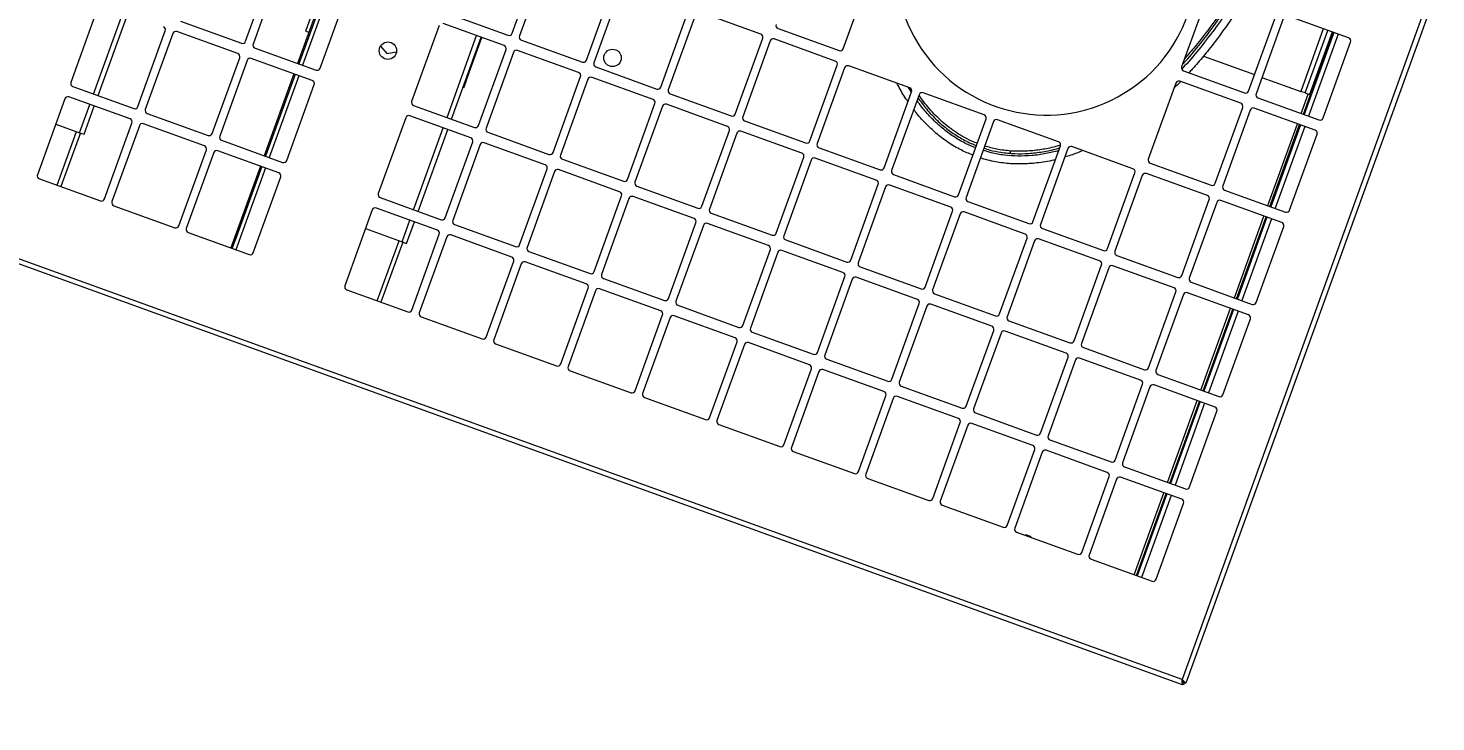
# Model space of a CAD drawing. Header units: metres. Extents: x -17822 to 152406, y -4219 to 19791.
# Drawn here: x 117828.7 to 117917.6, y 5818.7 to 5862.6 of the extents above; entities that cross this region are included whole.
import ezdxf

# ---------------------------------------------------------------- set-up
doc = ezdxf.new("R2010")
doc.units = ezdxf.units.M
doc.header["$LTSCALE"] = 100
doc.header["$MEASUREMENT"] = 0
doc.layers.get('0').update_dxf_attribs({"color": 9, "lineweight": 9})
doc.layers.add('TEKSAN', color=7, linetype='Continuous', lineweight=9)
doc.styles.get("Standard").update_dxf_attribs({"font": 'ARIALN.TTF'})
doc.dimstyles.new('TEKSAN', dxfattribs={"dimtxt": 17, "dimasz": 8, "dimexe": 2, "dimexo": 2, "dimgap": 3, "dimtad": 1, "dimdec": 0, "dimzin": 0, "dimdsep": 46, "dimtxsty": 'Standard', "dimcen": 0.09, "dimclrd": 160, "dimclre": 252, "dimclrt": 160, "dimadec": 0, "dimazin": 0, "dimtfac": 1, "dimtdec": 0, "dimtofl": 0, "dimtmove": 0, "dimatfit": 3, "dimfxl": 1, "dimtolj": 1, "dimtzin": 0, "dimarcsym": 0})

# ---------------------------------------------------------------- blocks, each defined once
blk = doc.blocks.new('K500H165_üst')
at = {"color": 7, "linetype": 'Continuous', "lineweight": 15}
for p, q in [((44.418, 82.5), (150.082, 82.5)), ((44.55, 82.2), (149.95, 82.2)), ((149.95, 82.2), (149.95, -82.2)), ((150.082, 82.5), (150.082, 82.35)), ((150.25, 82.332), (150.1, 82.332)), ((150.25, 82.332), (150.25, -82.332)), ((108.25, 78.3), (108.25, 74.2)), ((113.55, 78.5), (108.45, 78.5)), ((113.75, 74.2), (113.75, 78.3)), ((114.45, 78.3), (114.45, 74.2)), ((119.75, 78.5), (114.65, 78.5)), ((119.95, 74.2), (119.95, 78.3)), ((120.65, 78.3), (120.65, 74.2)), ((125.95, 78.5), (120.85, 78.5)), ((126.15, 74.2), (126.15, 78.3)), ((126.85, 78.3), (126.85, 74.2)), ((132.15, 78.5), (127.05, 78.5)), ((132.35, 74.2), (132.35, 78.3)), ((133.05, 78.3), (133.05, 74.2)), ((138.35, 78.5), (133.25, 78.5)), ((138.55, 74.2), (138.55, 78.3)), ((139.25, 78.3), (139.25, 74.2)), ((144.55, 78.5), (139.45, 78.5)), ((144.75, 74.2), (144.75, 78.3)), ((108.25, 77.6), (113.75, 77.6)), ((114.45, 77.6), (119.95, 77.6)), ((120.65, 77.6), (126.15, 77.6)), ((126.85, 77.6), (132.35, 77.6)), ((133.05, 77.6), (138.55, 77.6)), ((139.25, 77.6), (144.75, 77.6)), ((108.25, 77.3), (113.75, 77.3)), ((113.75, 77.25), (108.25, 77.25)), ((108.25, 77.2), (112.45, 77.2)), ((112.45, 76.9), (108.25, 76.9)), ((108.25, 76.6), (112.45, 76.6)), ((112.45, 76.9), (112.45, 77.2)), ((113.75, 77.1), (112.45, 77.1)), ((112.45, 76.9), (112.45, 76.6)), ((112.45, 74), (112.45, 76.6)), ((114.45, 77.3), (119.95, 77.3)), ((119.95, 77.25), (114.45, 77.25)), ((119.95, 77.1), (114.45, 77.1)), ((120.65, 77.3), (126.15, 77.3)), ((126.15, 77.25), (120.65, 77.25)), ((126.15, 77.1), (120.65, 77.1)), ((126.85, 77.3), (132.35, 77.3)), ((132.35, 77.25), (126.85, 77.25)), ((132.35, 77.1), (126.85, 77.1)), ((133.05, 77.3), (138.55, 77.3)), ((138.55, 77.25), (133.05, 77.25)), ((138.55, 77.1), (133.05, 77.1)), ((139.25, 77.3), (144.75, 77.3)), ((144.75, 77.25), (139.25, 77.25)), ((144.75, 77.1), (139.25, 77.1)), ((108.45, 74), (113.55, 74)), ((114.65, 74), (119.75, 74)), ((120.85, 74), (125.95, 74)), ((127.05, 74), (132.15, 74)), ((133.25, 74), (138.35, 74)), ((139.45, 74), (144.55, 74)), ((113.55, 73.5), (108.45, 73.5)), ((112.45, 70.068), (112.45, 73.5)), ((113.75, 69.2), (113.75, 73.3)), ((114.45, 73.3), (114.45, 69.2)), ((119.75, 73.5), (114.65, 73.5)), ((119.95, 69.2), (119.95, 73.3)), ((120.65, 73.3), (120.65, 69.2)), ((125.95, 73.5), (120.85, 73.5)), ((126.15, 69.2), (126.15, 73.3)), ((126.85, 73.3), (126.85, 69.2)), ((132.15, 73.5), (127.05, 73.5)), ((132.35, 69.2), (132.35, 73.3)), ((133.05, 73.3), (133.05, 69.2)), ((138.35, 73.5), (133.25, 73.5)), ((138.55, 69.2), (138.55, 73.3)), ((139.25, 73.3), (139.25, 69.2)), ((144.55, 73.5), (139.45, 73.5)), ((144.75, 69.2), (144.75, 73.3)), ((108.45, 69), (113.55, 69)), ((114.65, 69), (119.75, 69)), ((120.85, 69), (125.95, 69)), ((125.95, 68.5), (120.85, 68.5)), ((127.05, 69), (132.15, 69)), ((132.15, 68.5), (127.05, 68.5)), ((133.25, 69), (138.35, 69)), ((138.35, 68.5), (133.25, 68.5)), ((139.45, 69), (144.55, 69)), ((144.55, 68.5), (139.45, 68.5)), ((120.65, 68.3), (120.65, 64.2)), ((126.15, 64.2), (126.15, 68.3)), ((126.85, 68.3), (126.85, 64.2)), ((132.35, 64.2), (132.35, 68.3)), ((133.05, 68.3), (133.05, 64.2)), ((138.55, 64.2), (138.55, 68.3)), ((139.25, 68.3), (139.25, 64.2)), ((144.75, 64.2), (144.75, 68.3)), ((120.65, 63.3), (120.65, 59.2)), ((120.85, 64), (125.95, 64)), ((125.95, 63.5), (120.85, 63.5)), ((126.15, 59.2), (126.15, 63.3)), ((126.85, 63.3), (126.85, 59.2)), ((127.05, 64), (132.15, 64)), ((132.15, 63.5), (127.05, 63.5)), ((132.35, 59.2), (132.35, 63.3)), ((133.05, 63.3), (133.05, 59.2)), ((133.25, 64), (138.35, 64)), ((138.35, 63.5), (133.25, 63.5)), ((138.55, 59.2), (138.55, 63.3)), ((139.25, 63.3), (139.25, 59.2)), ((139.45, 64), (144.55, 64)), ((144.55, 63.5), (139.45, 63.5)), ((144.75, 59.2), (144.75, 63.3)), ((120.85, 59), (125.95, 59)), ((127.05, 59), (132.15, 59)), ((133.25, 59), (138.35, 59)), ((139.45, 59), (144.55, 59)), ((120.65, 58.3), (120.65, 54.2)), ((125.95, 58.5), (120.85, 58.5)), ((126.15, 54.2), (126.15, 58.3)), ((126.85, 58.3), (126.85, 54.2)), ((132.15, 58.5), (127.05, 58.5)), ((132.35, 54.2), (132.35, 58.3)), ((133.05, 58.3), (133.05, 54.2)), ((138.35, 58.5), (133.25, 58.5)), ((138.55, 54.2), (138.55, 58.3)), ((139.25, 58.3), (139.25, 54.2)), ((144.55, 58.5), (139.45, 58.5)), ((144.75, 54.2), (144.75, 58.3)), ((120.871, 53.5), (120.65, 53.218)), ((120.85, 54), (125.95, 54)), ((125.95, 53.5), (120.85, 53.5)), ((127.05, 54), (132.15, 54)), ((132.15, 53.5), (127.05, 53.5)), ((133.25, 54), (138.35, 54)), ((138.35, 53.5), (133.25, 53.5)), ((139.45, 54), (144.55, 54)), ((144.55, 53.5), (139.45, 53.5)), ((120.65, 53.3), (120.65, 49.2)), ((126.15, 49.2), (126.15, 53.3)), ((126.85, 53.3), (126.85, 49.2)), ((132.35, 49.2), (132.35, 53.3)), ((133.05, 53.3), (133.05, 49.2)), ((138.55, 49.2), (138.55, 53.3)), ((139.25, 53.3), (139.25, 49.2)), ((144.75, 49.2), (144.75, 53.3)), ((120.85, 49), (125.95, 49)), ((127.05, 49), (132.15, 49)), ((133.25, 49), (138.35, 49)), ((139.45, 49), (144.55, 49)), ((119.75, 48.5), (114.65, 48.5)), ((119.95, 44.2), (119.95, 48.3)), ((120.65, 48.3), (120.65, 44.2)), ((125.95, 48.5), (120.85, 48.5)), ((126.15, 44.2), (126.15, 48.3)), ((126.85, 48.3), (126.85, 44.2)), ((132.15, 48.5), (127.05, 48.5)), ((132.35, 44.2), (132.35, 48.3)), ((133.05, 48.3), (133.05, 44.2)), ((138.35, 48.5), (133.25, 48.5)), ((138.55, 44.2), (138.55, 48.3)), ((139.25, 48.3), (139.25, 44.2)), ((144.55, 48.5), (139.45, 48.5)), ((144.75, 44.2), (144.75, 48.3)), ((120.85, 44), (125.95, 44)), ((127.05, 44), (132.15, 44)), ((133.25, 44), (138.35, 44)), ((139.45, 44), (144.55, 44)), ((120.65, 43.3), (120.65, 39.2)), ((125.95, 43.5), (120.85, 43.5)), ((126.15, 39.2), (126.15, 43.3)), ((126.85, 43.3), (126.85, 39.2)), ((132.15, 43.5), (127.05, 43.5)), ((132.35, 39.2), (132.35, 43.3)), ((133.05, 43.3), (133.05, 39.2)), ((138.35, 43.5), (133.25, 43.5)), ((138.55, 39.2), (138.55, 43.3)), ((139.25, 43.3), (139.25, 39.2)), ((144.55, 43.5), (139.45, 43.5)), ((144.75, 39.2), (144.75, 43.3)), ((120.85, 39), (125.95, 39)), ((125.95, 38.5), (120.85, 38.5)), ((126.15, 34.2), (126.15, 38.3)), ((126.85, 38.3), (126.85, 34.2)), ((127.05, 39), (132.15, 39)), ((132.15, 38.5), (127.05, 38.5)), ((132.35, 34.2), (132.35, 38.3)), ((133.05, 38.3), (133.05, 34.2)), ((133.25, 39), (138.35, 39)), ((138.35, 38.5), (133.25, 38.5)), ((138.55, 34.2), (138.55, 38.3)), ((139.25, 38.3), (139.25, 34.2)), ((139.45, 39), (144.55, 39)), ((144.55, 38.5), (139.45, 38.5)), ((144.75, 34.2), (144.75, 38.3)), ((120.85, 34), (125.95, 34)), ((127.05, 34), (132.15, 34)), ((133.25, 34), (138.35, 34)), ((139.45, 34), (144.55, 34)), ((125.95, 33.5), (120.85, 33.5)), ((126.15, 29.2), (126.15, 33.3)), ((126.85, 33.3), (126.85, 29.2)), ((132.15, 33.5), (127.05, 33.5)), ((132.35, 29.2), (132.35, 33.3)), ((133.05, 33.3), (133.05, 29.2)), ((138.35, 33.5), (133.25, 33.5)), ((138.55, 29.2), (138.55, 33.3)), ((139.25, 33.3), (139.25, 29.2)), ((144.55, 33.5), (139.45, 33.5)), ((144.75, 29.2), (144.75, 33.3)), ((120.85, 29), (125.95, 29)), ((125.95, 28.5), (120.85, 28.5)), ((127.05, 29), (132.15, 29)), ((132.15, 28.5), (127.05, 28.5)), ((133.25, 29), (138.35, 29)), ((138.35, 28.5), (133.25, 28.5)), ((139.45, 29), (144.55, 29)), ((144.55, 28.5), (139.45, 28.5)), ((126.15, 24.2), (126.15, 28.3)), ((126.85, 28.3), (126.85, 24.2)), ((132.35, 24.2), (132.35, 28.3)), ((133.05, 28.3), (133.05, 24.2)), ((138.55, 24.2), (138.55, 28.3)), ((139.25, 28.3), (139.25, 24.2)), ((144.75, 24.2), (144.75, 28.3)), ((129.75, 26.8), (126.85, 26.8)), ((132.35, 26.75), (126.85, 26.75)), ((129.75, 26.8), (130.25, 26.8)), ((129.75, 26.75), (129.75, 26.8)), ((130.25, 26.8), (130.25, 26.75)), ((138.55, 26.75), (133.05, 26.75)), ((140.7, 26.75), (139.25, 26.75)), ((140.7, 26.45), (140.7, 26.75)), ((132.35, 26.45), (126.85, 26.45)), ((138.55, 26.45), (133.05, 26.45)), ((140.7, 26.45), (139.25, 26.45)), ((140.7, 26.5), (144.75, 26.5)), ((140.7, 24), (140.7, 26.45)), ((144.75, 26.25), (140.7, 26.25)), ((127.05, 24), (132.15, 24)), ((133.25, 24), (138.35, 24)), ((139.45, 24), (144.55, 24)), ((129.847, 21.5), (129.536, 22.038)), ((129.536, 20.962), (129.847, 21.5)), ((132.15, 17.85), (127.05, 17.85)), ((138.35, 17.85), (133.25, 17.85)), ((144.55, 17.85), (139.45, 17.85)), ((132.35, 13.55), (132.35, 17.65)), ((133.05, 17.65), (133.05, 13.55)), ((138.55, 13.55), (138.55, 17.65)), ((139.25, 17.65), (139.25, 13.55)), ((144.75, 13.55), (144.75, 17.65)), ((126.85, 16.75), (132.35, 16.75)), ((126.85, 16.5), (132.35, 16.5)), ((126.85, 16.41), (132.35, 16.41)), ((130.25, 16.2), (126.85, 16.2)), ((130.25, 16.2), (130.25, 16.41)), ((133.05, 16.75), (138.55, 16.75)), ((133.05, 16.5), (138.55, 16.5)), ((133.05, 16.41), (138.55, 16.41)), ((139.25, 16.75), (144.75, 16.75)), ((139.25, 16.5), (144.25, 16.5)), ((139.25, 16.5), (144.732, 16.5)), ((139.25, 16.41), (144.25, 16.41)), ((144.25, 16.41), (144.25, 16.5)), ((144.25, 16.41), (144.75, 16.41)), ((144.732, 16.5), (144.75, 16.5)), ((127.05, 13.35), (132.15, 13.35)), ((133.25, 13.35), (138.35, 13.35)), ((139.45, 13.35), (144.55, 13.35)), ((132.15, 12.85), (127.05, 12.85)), ((132.35, 8.55), (132.35, 12.65)), ((133.05, 12.65), (133.05, 8.55)), ((138.35, 12.85), (133.25, 12.85)), ((138.55, 8.55), (138.55, 12.65)), ((139.25, 12.65), (139.25, 8.55)), ((144.55, 12.85), (139.45, 12.85)), ((144.75, 8.55), (144.75, 12.65)), ((133.25, 8.35), (138.35, 8.35)), ((139.45, 8.35), (144.55, 8.35)), ((138.35, 7.85), (133.25, 7.85)), ((138.55, 3.55), (138.55, 7.65)), ((139.25, 7.65), (139.25, 3.55)), ((144.55, 7.85), (139.45, 7.85)), ((144.75, 3.55), (144.75, 7.65)), ((138.55, 5.25), (133.05, 5.25)), ((138.55, 4.95), (133.05, 4.95)), ((141.15, 5.25), (139.25, 5.25)), ((141.15, 4.95), (139.25, 4.95)), ((141.15, 4.95), (141.15, 5.25)), ((141.15, 5), (144.75, 5)), ((141.15, 3.35), (141.15, 4.95)), ((144.75, 4.75), (141.15, 4.75)), ((133.25, 3.35), (138.35, 3.35)), ((139.45, 3.35), (144.55, 3.35))]:
    blk.add_line(p, q, dxfattribs=at)
at = {"color": 7, "linetype": 'Continuous', "lineweight": 15, "flags": 128}
for points in [[(149.95, 82.2), (149.973, 82.252), (149.995, 82.303), (150.016, 82.35), (150.035, 82.393), (150.051, 82.43), (150.065, 82.46), (150.074, 82.482), (150.08, 82.495), (150.082, 82.5)], [(149.95, 82.2), (149.976, 82.229), (150.001, 82.257), (150.024, 82.283), (150.044, 82.306), (150.06, 82.325), (150.072, 82.339), (150.08, 82.347), (150.082, 82.35)], [(150.25, 82.332), (150.244, 82.33), (150.227, 82.322), (150.199, 82.31), (150.162, 82.294), (150.117, 82.274), (150.065, 82.251), (150.009, 82.226), (149.95, 82.2)], [(150.1, 82.332), (150.097, 82.33), (150.089, 82.322), (150.075, 82.31), (150.056, 82.294), (150.033, 82.274), (150.007, 82.251), (149.979, 82.226), (149.95, 82.2)], [(122.373, 60.691), (122.37, 60.691), (122.362, 60.688), (122.349, 60.685), (122.331, 60.68), (122.309, 60.673), (122.284, 60.666), (122.257, 60.659), (122.229, 60.651)]]:
    blk.add_lwpolyline(points, dxfattribs=at)
at = {"color": 7, "linetype": 'Continuous', "lineweight": 15}
for centre in [(125.25, 35), (129.65, 21.5)]:
    blk.add_circle(centre, 0.55, dxfattribs=at)
for centre, radius, start, end in [((149.95, 82.2), 0.3, 26.17245, 63.82755), ((108.45, 78.3), 0.2, 90, 180), ((113.55, 78.3), 0.2, 0, 90), ((114.65, 78.3), 0.2, 90, 180), ((119.75, 78.3), 0.2, 0, 90), ((120.85, 78.3), 0.2, 90, 180), ((125.95, 78.3), 0.2, 0, 90), ((127.05, 78.3), 0.2, 90, 180), ((132.15, 78.3), 0.2, 0, 90), ((133.25, 78.3), 0.2, 90, 180), ((138.35, 78.3), 0.2, 0, 90), ((139.45, 78.3), 0.2, 90, 180), ((144.55, 78.3), 0.2, 0, 90), ((113.55, 74.2), 0.2, 270, 0), ((114.65, 74.2), 0.2, 180, 270), ((119.75, 74.2), 0.2, 270, 0), ((120.85, 74.2), 0.2, 180, 270), ((125.95, 74.2), 0.2, 270, 0), ((127.05, 74.2), 0.2, 180, 270), ((132.15, 74.2), 0.2, 270, 0), ((133.25, 74.2), 0.2, 180, 270), ((138.35, 74.2), 0.2, 270, 0), ((139.45, 74.2), 0.2, 180, 270), ((144.55, 74.2), 0.2, 270, 0), ((113.55, 73.3), 0.2, 0, 90), ((114.65, 73.3), 0.2, 90, 180), ((119.75, 73.3), 0.2, 0, 90), ((120.85, 73.3), 0.2, 90, 180), ((125.95, 73.3), 0.2, 0, 90), ((127.05, 73.3), 0.2, 90, 180), ((132.15, 73.3), 0.2, 0, 90), ((133.25, 73.3), 0.2, 90, 180), ((138.35, 73.3), 0.2, 0, 90), ((139.45, 73.3), 0.2, 90, 180), ((144.55, 73.3), 0.2, 0, 90), ((145.25, 70), 0.55, 155.38002, 204.61998), ((113.55, 69.2), 0.2, 270, 0), ((114.65, 69.2), 0.2, 180, 270), ((119.75, 69.2), 0.2, 270, 0), ((120.85, 69.2), 0.2, 180, 270), ((120.85, 68.3), 0.2, 90, 180), ((125.95, 69.2), 0.2, 270, 0), ((125.95, 68.3), 0.2, 0, 90), ((127.05, 69.2), 0.2, 180, 270), ((127.05, 68.3), 0.2, 90, 180), ((132.15, 69.2), 0.2, 270, 0), ((132.15, 68.3), 0.2, 0, 90), ((133.25, 69.2), 0.2, 180, 270), ((133.25, 68.3), 0.2, 90, 180), ((138.35, 69.2), 0.2, 270, 0), ((138.35, 68.3), 0.2, 0, 90), ((139.45, 69.2), 0.2, 180, 270), ((139.45, 68.3), 0.2, 90, 180), ((144.55, 69.2), 0.2, 270, 0), ((144.55, 68.3), 0.2, 0, 90), ((110.4, 58.75), 9.5, 234.27576, 127.25449), ((120.85, 64.2), 0.2, 180, 270), ((125.95, 64.2), 0.2, 270, 0), ((127.05, 64.2), 0.2, 180, 270), ((132.15, 64.2), 0.2, 270, 0), ((133.25, 64.2), 0.2, 180, 270), ((138.35, 64.2), 0.2, 270, 0), ((139.45, 64.2), 0.2, 180, 270), ((144.55, 64.2), 0.2, 270, 0), ((120.85, 63.3), 0.2, 90, 180), ((125.95, 63.3), 0.2, 0, 90), ((127.05, 63.3), 0.2, 90, 180), ((132.15, 63.3), 0.2, 0, 90), ((133.25, 63.3), 0.2, 90, 180), ((138.35, 63.3), 0.2, 0, 90), ((139.45, 63.3), 0.2, 90, 180), ((144.55, 63.3), 0.2, 0, 90), ((120.85, 59.2), 0.2, 180, 270), ((125.95, 59.2), 0.2, 270, 0), ((127.05, 59.2), 0.2, 180, 270), ((132.15, 59.2), 0.2, 270, 0), ((133.25, 59.2), 0.2, 180, 270), ((138.35, 59.2), 0.2, 270, 0), ((139.45, 59.2), 0.2, 180, 270), ((144.55, 59.2), 0.2, 270, 0), ((120.85, 58.3), 0.2, 90, 180), ((125.95, 58.3), 0.2, 0, 90), ((127.05, 58.3), 0.2, 90, 180), ((132.15, 58.3), 0.2, 0, 90), ((133.25, 58.3), 0.2, 90, 180), ((138.35, 58.3), 0.2, 0, 90), ((139.45, 58.3), 0.2, 90, 180), ((144.55, 58.3), 0.2, 0, 90), ((120.85, 54.2), 0.2, 180, 270), ((120.85, 53.3), 0.2, 90, 180), ((125.95, 54.2), 0.2, 270, 0), ((125.95, 53.3), 0.2, 0, 90), ((127.05, 54.2), 0.2, 180, 270), ((127.05, 53.3), 0.2, 90, 180), ((132.15, 54.2), 0.2, 270, 0), ((132.15, 53.3), 0.2, 0, 90), ((133.25, 54.2), 0.2, 180, 270), ((133.25, 53.3), 0.2, 90, 180), ((138.35, 54.2), 0.2, 270, 0), ((138.35, 53.3), 0.2, 0, 90), ((139.45, 54.2), 0.2, 180, 270), ((139.45, 53.3), 0.2, 90, 180), ((144.55, 54.2), 0.2, 270, 0), ((144.55, 53.3), 0.2, 0, 90), ((120.85, 49.2), 0.2, 180, 270), ((125.95, 49.2), 0.2, 270, 0), ((127.05, 49.2), 0.2, 180, 270), ((132.15, 49.2), 0.2, 270, 0), ((133.25, 49.2), 0.2, 180, 270), ((138.35, 49.2), 0.2, 270, 0), ((139.45, 49.2), 0.2, 180, 270), ((144.55, 49.2), 0.2, 270, 0), ((119.75, 48.3), 0.2, 0, 90), ((120.85, 48.3), 0.2, 90, 180), ((125.95, 48.3), 0.2, 0, 90), ((127.05, 48.3), 0.2, 90, 180), ((132.15, 48.3), 0.2, 0, 90), ((133.25, 48.3), 0.2, 90, 180), ((138.35, 48.3), 0.2, 0, 90), ((139.45, 48.3), 0.2, 90, 180), ((144.55, 48.3), 0.2, 0, 90), ((119.75, 44.2), 0.2, 270, 0), ((120.85, 44.2), 0.2, 180, 270), ((125.95, 44.2), 0.2, 270, 0), ((127.05, 44.2), 0.2, 180, 270), ((132.15, 44.2), 0.2, 270, 0), ((133.25, 44.2), 0.2, 180, 270), ((138.35, 44.2), 0.2, 270, 0), ((139.45, 44.2), 0.2, 180, 270), ((144.55, 44.2), 0.2, 270, 0), ((120.85, 43.3), 0.2, 90, 180), ((125.95, 43.3), 0.2, 0, 90), ((127.05, 43.3), 0.2, 90, 180), ((132.15, 43.3), 0.2, 0, 90), ((133.25, 43.3), 0.2, 90, 180), ((138.35, 43.3), 0.2, 0, 90), ((139.45, 43.3), 0.2, 90, 180), ((144.55, 43.3), 0.2, 0, 90), ((125.95, 39.2), 0.2, 270, 0), ((127.05, 39.2), 0.2, 180, 270), ((132.15, 39.2), 0.2, 270, 0), ((133.25, 39.2), 0.2, 180, 270), ((138.35, 39.2), 0.2, 270, 0), ((139.45, 39.2), 0.2, 180, 270), ((144.55, 39.2), 0.2, 270, 0), ((125.95, 38.3), 0.2, 0, 90), ((127.05, 38.3), 0.2, 90, 180), ((132.15, 38.3), 0.2, 0, 90), ((133.25, 38.3), 0.2, 90, 180), ((138.35, 38.3), 0.2, 0, 90), ((139.45, 38.3), 0.2, 90, 180), ((144.55, 38.3), 0.2, 0, 90), ((125.95, 34.2), 0.2, 270, 0), ((127.05, 34.2), 0.2, 180, 270), ((132.15, 34.2), 0.2, 270, 0), ((133.25, 34.2), 0.2, 180, 270), ((138.35, 34.2), 0.2, 270, 0), ((139.45, 34.2), 0.2, 180, 270), ((144.55, 34.2), 0.2, 270, 0), ((125.95, 33.3), 0.2, 0, 90), ((127.05, 33.3), 0.2, 90, 180), ((132.15, 33.3), 0.2, 0, 90), ((133.25, 33.3), 0.2, 90, 180), ((138.35, 33.3), 0.2, 0, 90), ((139.45, 33.3), 0.2, 90, 180), ((144.55, 33.3), 0.2, 0, 90), ((125.95, 29.2), 0.2, 270, 0), ((125.95, 28.3), 0.2, 0, 90), ((127.05, 29.2), 0.2, 180, 270), ((127.05, 28.3), 0.2, 90, 180), ((132.15, 29.2), 0.2, 270, 0), ((132.15, 28.3), 0.2, 0, 90), ((133.25, 29.2), 0.2, 180, 270), ((133.25, 28.3), 0.2, 90, 180), ((138.35, 29.2), 0.2, 270, 0), ((138.35, 28.3), 0.2, 0, 90), ((139.45, 29.2), 0.2, 180, 270), ((139.45, 28.3), 0.2, 90, 180), ((144.55, 29.2), 0.2, 270, 0), ((144.55, 28.3), 0.2, 0, 90), ((132.15, 24.2), 0.2, 270, 0), ((133.25, 24.2), 0.2, 180, 270), ((138.35, 24.2), 0.2, 270, 0), ((139.45, 24.2), 0.2, 180, 270), ((144.55, 24.2), 0.2, 270, 0), ((132.15, 17.65), 0.2, 0, 90), ((133.25, 17.65), 0.2, 90, 180), ((138.35, 17.65), 0.2, 0, 90), ((139.45, 17.65), 0.2, 90, 180), ((144.55, 17.65), 0.2, 0, 90), ((132.15, 13.55), 0.2, 270, 0), ((133.25, 13.55), 0.2, 180, 270), ((138.35, 13.55), 0.2, 270, 0), ((139.45, 13.55), 0.2, 180, 270), ((144.55, 13.55), 0.2, 270, 0), ((132.15, 12.65), 0.2, 0, 90), ((133.25, 12.65), 0.2, 90, 180), ((138.35, 12.65), 0.2, 0, 90), ((139.45, 12.65), 0.2, 90, 180), ((144.55, 12.65), 0.2, 0, 90), ((133.25, 8.55), 0.2, 180, 270), ((138.35, 8.55), 0.2, 270, 0), ((139.45, 8.55), 0.2, 180, 270), ((144.55, 8.55), 0.2, 270, 0), ((133.25, 7.65), 0.2, 90, 180), ((138.35, 7.65), 0.2, 0, 90), ((139.45, 7.65), 0.2, 90, 180), ((144.55, 7.65), 0.2, 0, 90), ((138.35, 3.55), 0.2, 270, 0), ((139.45, 3.55), 0.2, 180, 270), ((144.55, 3.55), 0.2, 270, 0)]:
    blk.add_arc(centre, radius, start, end, dxfattribs=at)
blk.add_ellipse((149.95, 82.2), major_axis=(0, 0.3), ratio=0.441074, start_param=5.083458, end_param=5.222602, dxfattribs=at)
for points, knots in [([(108.25, 71.245), (108.334, 71.229), (109.006, 71.102), (110.247, 70.776), (111.559, 70.383), (112.287, 70.126), (112.45, 70.068)], [0, 0, 0, 0, 0.058584, 0.469941, 0.880943, 1, 1, 1, 1]), ([(108.25, 70.729), (108.509, 70.675), (109.307, 70.511), (110.614, 70.155), (112.144, 69.655), (113.163, 69.286), (113.658, 69.059), (113.678, 69.05)], [0, 0, 0, 0, 0.1393326, 0.4296617, 0.7130721, 0.9881581, 1, 1, 1, 1]), ([(113.395, 69), (113.317, 69.035), (112.71, 69.304), (111.533, 69.706), (109.897, 70.209), (108.792, 70.461), (108.25, 70.584)], [0, 0, 0, 0, 0.047404, 0.369324, 0.69092, 1, 1, 1, 1]), ([(108.25, 70.423), (108.416, 70.39), (109.145, 70.244), (110.416, 69.897), (111.837, 69.453), (112.69, 69.123), (113.007, 69)], [0, 0, 0, 0, 0.102261, 0.44842, 0.794821, 1, 1, 1, 1]), ([(112.45, 70.068), (112.789, 69.945), (113.227, 69.786), (113.654, 69.601), (113.75, 69.559)], [0, 0, 0, 0, 0.775535, 1, 1, 1, 1]), ([(114.45, 69.26), (114.452, 69.259), (114.637, 69.18), (114.816, 69.09), (114.993, 69)], [0, 0, 0, 0, 0.013473, 1, 1, 1, 1]), ([(120.65, 64.941), (120.836, 64.739), (121.111, 64.44), (121.342, 64.107), (121.417, 64)], [0, 0, 0, 0, 0.677524, 1, 1, 1, 1]), ([(120.804, 63.491), (120.923, 63.329), (121.21, 62.937), (121.597, 62.259), (121.969, 61.476), (122.143, 60.924), (122.229, 60.651)], [0, 0, 0, 0, 0.187877, 0.45618, 0.731999, 1, 1, 1, 1]), ([(122.635, 59), (122.631, 59.134), (122.618, 59.503), (122.514, 60.159), (122.31, 60.958), (121.997, 61.784), (121.591, 62.585), (121.248, 63.157), (121.022, 63.451), (120.985, 63.5)], [0, 0, 0, 0, 0.0827919, 0.2275482, 0.4085526, 0.590169, 0.7713607, 0.9622052, 1, 1, 1, 1]), ([(121.172, 63.5), (121.328, 63.27), (121.653, 62.79), (122.056, 62.014), (122.389, 61.198), (122.623, 60.371), (122.759, 59.636), (122.776, 59.178), (122.783, 59)], [0, 0, 0, 0, 0.171755, 0.35853, 0.539614, 0.716244, 0.890049, 1, 1, 1, 1]), ([(121.775, 63.5), (121.795, 63.473), (122.029, 63.147), (122.369, 62.512), (122.777, 61.598), (123.064, 60.692), (123.218, 59.896), (123.281, 59.33), (123.288, 59.077), (123.29, 59)], [0, 0, 0, 0, 0.021014, 0.250359, 0.447388, 0.644931, 0.841789, 0.952217, 1, 1, 1, 1]), ([(122.229, 60.651), (122.3, 60.366), (122.436, 59.823), (122.472, 59.265), (122.489, 59)], [0, 0, 0, 0, 0.525398, 1, 1, 1, 1]), ([(122.493, 58.5), (122.493, 58.45), (122.492, 58.207), (122.444, 57.77), (122.349, 57.2), (122.205, 56.639), (122.02, 56.087), (121.795, 55.553), (121.537, 55.033), (121.242, 54.534), (121.023, 54.187), (120.89, 54.015), (120.879, 54)], [0, 0, 0, 0, 0.031037, 0.15028, 0.270582, 0.388399, 0.507901, 0.629738, 0.746719, 0.86609, 0.988297, 1, 1, 1, 1]), ([(121.057, 54), (121.222, 54.243), (121.576, 54.767), (121.988, 55.592), (122.312, 56.447), (122.524, 57.282), (122.628, 57.971), (122.639, 58.379), (122.642, 58.5)], [0, 0, 0, 0, 0.181891, 0.391899, 0.569466, 0.747514, 0.924939, 1, 1, 1, 1]), ([(122.789, 58.5), (122.781, 58.288), (122.764, 57.795), (122.623, 57.027), (122.389, 56.199), (122.055, 55.383), (121.673, 54.643), (121.371, 54.196), (121.238, 54)], [0, 0, 0, 0, 0.131795, 0.305973, 0.483419, 0.665563, 0.8527, 1, 1, 1, 1]), ([(123.287, 58.5), (123.276, 58.227), (123.253, 57.639), (123.072, 56.752), (122.795, 55.848), (122.418, 54.988), (122.093, 54.372), (121.878, 54.058), (121.838, 54)], [0, 0, 0, 0, 0.1711864, 0.3678362, 0.5651651, 0.7619823, 0.9558266, 1, 1, 1, 1]), ([(121.501, 53.5), (121.479, 53.468), (121.285, 53.177), (120.999, 52.827), (120.718, 52.526), (120.65, 52.453)], [0, 0, 0, 0, 0.086685, 0.777521, 1, 1, 1, 1]), ([(144.75, 16.506), (144.748, 16.505), (144.742, 16.5), (144.736, 16.5), (144.732, 16.5)], [0, 0, 0, 0, 0.320189, 1, 1, 1, 1])]:
    blk.add_open_spline(points, degree=3, knots=knots, dxfattribs=at)
blk = doc.blocks.new('*D544')
at = {"layer": 'TEKSAN', "color": 252, "lineweight": -2, "transparency": 16777216}
for p, q in [((117744.674, 5870.639), (117698.186, 5742.185)), ((117899.668, 5814.547), (117853.181, 5686.093))]:
    blk.add_line(p, q, dxfattribs=at)
at = {"layer": 'TEKSAN', "color": 160, "lineweight": -2, "transparency": 16777216}
blk.add_line((117706.389, 5741.344), (117846.339, 5690.696), dxfattribs=at)
at = {"layer": 'TEKSAN', "color": 160, "transparency": 16777216}
for points in [[(117706.843, 5742.597), (117705.936, 5740.09), (117698.867, 5744.066)], [(117846.793, 5691.95), (117845.885, 5689.442), (117853.862, 5687.974)]]:
    blk.add_solid(points, dxfattribs=at)
at = {"layer": 'TEKSAN', "color": 160, "transparency": 16777216, "insert": (117780.339, 5727.002), "char_height": 17, "attachment_point": 5, "rotation": 340.10486}
blk.add_mtext('\\A1;165', dxfattribs=at)

msp = doc.modelspace()

# ---------------------------------------------------------------- block references
at = {"layer": 'TEKSAN', "rotation": 250.1125129141476}
msp.add_blockref('K500H165_üst', (117875.269, 5990.382), dxfattribs=at)

# ---------------------------------------------------------------- dimensions: what is measured, and where the dimension line sits
at = {"layer": 'TEKSAN'}
dim = msp.add_aligned_dim(p1=(117745.354, 5872.52), p2=(117900.349, 5816.427), distance=-136.607, dimstyle='TEKSAN', dxfattribs=at)
dim.commit()
dim.dimension.update_dxf_attribs({"geometry": '*D544', "text_midpoint": (117780.339, 5727.002)})

doc.saveas('drawing.dxf')
